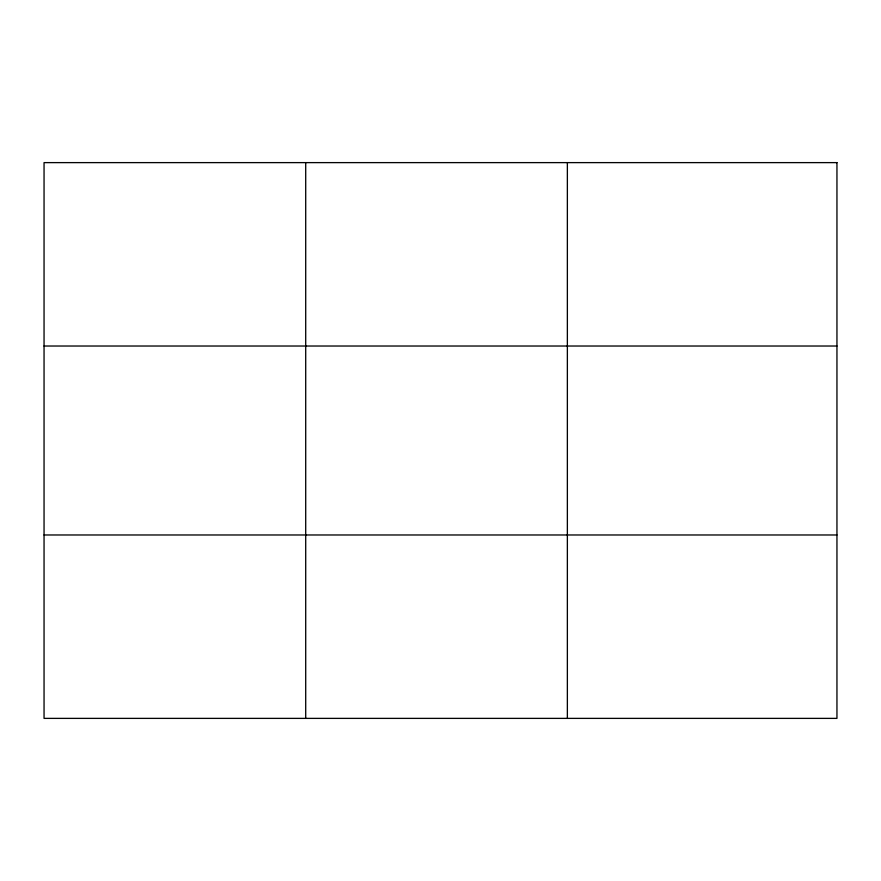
<?xml version="1.0" encoding="UTF-8"?>
<svg xmlns="http://www.w3.org/2000/svg" width="881" height="881" viewBox="0 0 881 881"><rect width="100%" height="100%" fill="white"/><g stroke="black" fill="none" stroke-linecap="round" stroke-linejoin="round"><path stroke-width="1.32" d="M305.707 162.622L305.707 718.378M567.364 162.622L567.364 718.378M44.05 346.024L836.95 346.024M44.05 534.976L836.95 534.976M836.95 162.622L836.95 718.378L44.05 718.378L44.05 162.622L836.95 162.622"/></g></svg>
